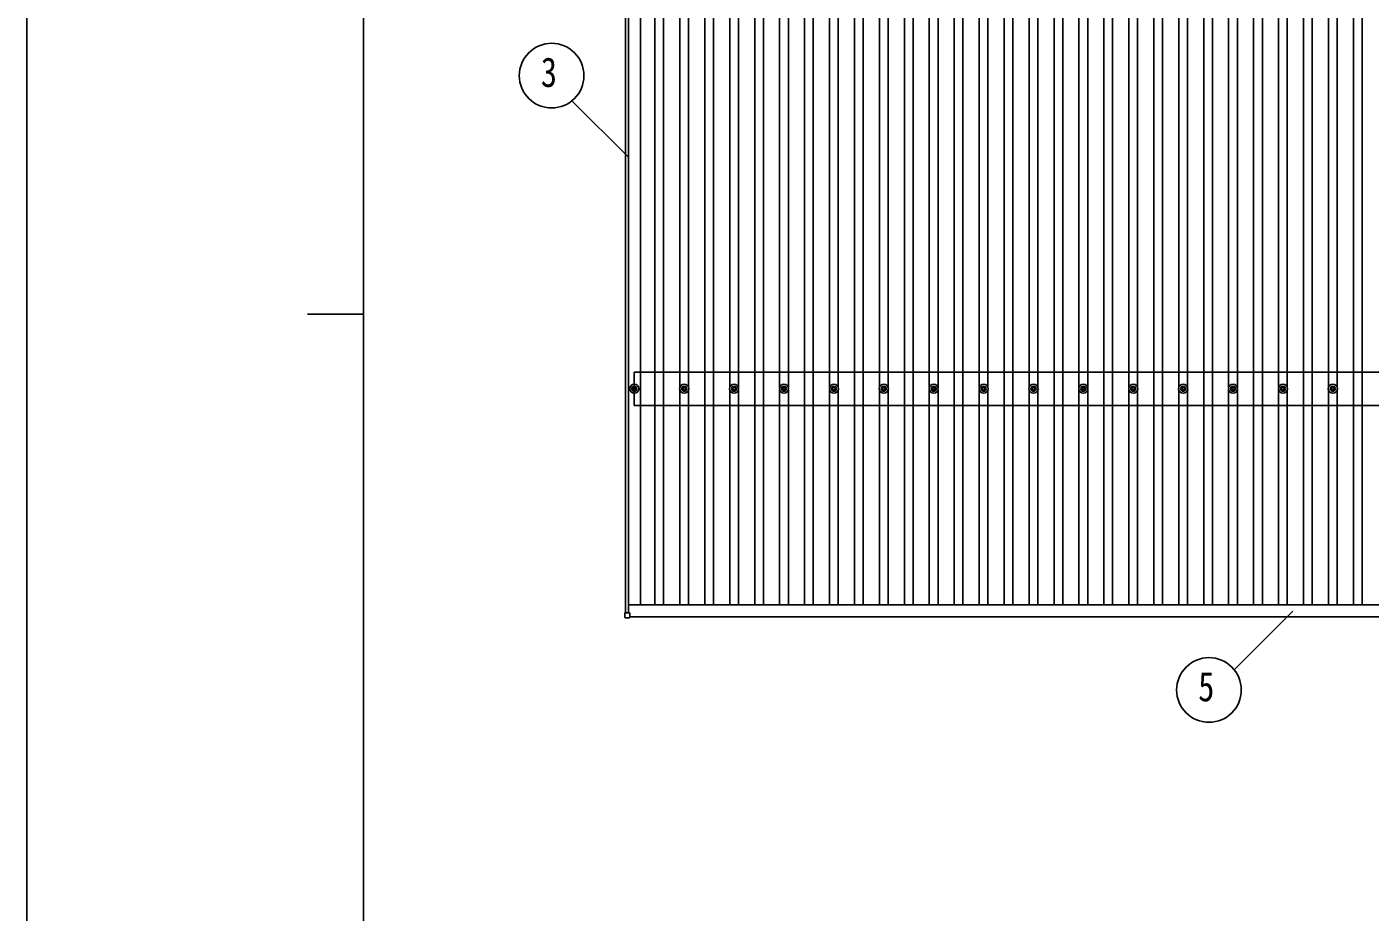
# Model space of a CAD drawing. Units: millimetres, scale not verified. Extents: x -18922 to 18922, y -13365 to 13365.
# Drawn here: x -18922 to -13538, y -1835 to 1714 of the extents above; entities that cross this region are included whole.
import ezdxf
from ezdxf.enums import TextEntityAlignment as Align

# ---------------------------------------------------------------- set-up
doc = ezdxf.new("R2010")
doc.units = ezdxf.units.MM
doc.header["$LTSCALE"] = 50
for name, color, linetype in [('0-5_YKK_13', 4, 'Continuous'), ('0-6_YKK_A1', 4, 'Continuous'), ('0-7_YKK_D', 6, 'Continuous'), ('0-8_YKK_ZWAK', 7, 'Continuous')]:
    doc.layers.add(name, color=color, linetype=linetype)
doc.styles.add('ＭＳ ゴシック', font='')
doc.styles.get('ＭＳ ゴシック').set_extended_font_data('MS Gothic')

msp = doc.modelspace()

# ---------------------------------------------------------------- linework, layer by layer
at = {"layer": '0-5_YKK_13'}
for p, q in [((-16489.16, 272.87), (-16489.16, 268.46)), ((-16485.66, 272.87), (-16485.66, 268.46)), ((-16289.16, 272.87), (-16289.16, 268.46)), ((-16285.66, 272.87), (-16285.66, 268.46)), ((-16089.16, 272.87), (-16089.16, 268.46)), ((-16085.66, 272.87), (-16085.66, 268.46)), ((-15889.16, 272.87), (-15889.16, 268.46)), ((-15885.66, 272.87), (-15885.66, 268.46)), ((-15689.16, 272.87), (-15689.16, 268.46)), ((-15685.66, 272.87), (-15685.66, 268.46)), ((-15489.16, 272.87), (-15489.16, 268.46)), ((-15485.66, 272.87), (-15485.66, 268.46)), ((-15289.16, 272.87), (-15289.16, 268.46)), ((-15285.66, 272.87), (-15285.66, 268.46)), ((-15089.16, 272.87), (-15089.16, 268.46)), ((-15085.66, 272.87), (-15085.66, 268.46)), ((-14889.16, 272.87), (-14889.16, 268.46)), ((-14885.66, 272.87), (-14885.66, 268.46)), ((-14689.16, 272.87), (-14689.16, 268.46)), ((-14685.66, 272.87), (-14685.66, 268.46)), ((-14489.16, 272.87), (-14489.16, 268.46)), ((-14485.66, 272.87), (-14485.66, 268.46)), ((-14289.16, 272.87), (-14289.16, 268.46)), ((-14285.66, 272.87), (-14285.66, 268.46)), ((-14089.16, 272.87), (-14089.16, 268.46)), ((-14085.66, 272.87), (-14085.66, 268.46)), ((-13889.16, 272.87), (-13889.16, 268.46)), ((-13885.66, 272.87), (-13885.66, 268.46)), ((-13689.16, 272.87), (-13689.16, 268.46)), ((-13685.66, 272.87), (-13685.66, 268.46)), ((-16497.41, 264.62), (-16492.99, 264.62)), ((-16497.41, 261.12), (-16492.99, 261.12)), ((-16489.16, 257.29), (-16489.16, 252.88)), ((-16485.66, 257.29), (-16485.66, 252.88)), ((-16481.83, 264.62), (-16477.41, 264.62)), ((-16481.83, 261.12), (-16477.41, 261.12)), ((-16297.41, 264.62), (-16292.99, 264.62)), ((-16297.41, 261.12), (-16292.99, 261.12)), ((-16289.16, 257.29), (-16289.16, 252.88)), ((-16285.66, 257.29), (-16285.66, 252.88)), ((-16281.83, 264.62), (-16277.41, 264.62)), ((-16281.83, 261.12), (-16277.41, 261.12)), ((-16097.41, 264.62), (-16092.99, 264.62)), ((-16097.41, 261.12), (-16092.99, 261.12)), ((-16089.16, 257.29), (-16089.16, 252.88)), ((-16085.66, 257.29), (-16085.66, 252.88)), ((-16081.83, 264.62), (-16077.41, 264.62)), ((-16081.83, 261.12), (-16077.41, 261.12)), ((-15897.41, 264.62), (-15892.99, 264.62)), ((-15897.41, 261.12), (-15892.99, 261.12)), ((-15889.16, 257.29), (-15889.16, 252.88)), ((-15885.66, 257.29), (-15885.66, 252.88)), ((-15881.83, 264.62), (-15877.41, 264.62)), ((-15881.83, 261.12), (-15877.41, 261.12)), ((-15697.41, 264.62), (-15692.99, 264.62)), ((-15697.41, 261.12), (-15692.99, 261.12)), ((-15689.16, 257.29), (-15689.16, 252.88)), ((-15685.66, 257.29), (-15685.66, 252.88)), ((-15681.83, 264.62), (-15677.41, 264.62)), ((-15681.83, 261.12), (-15677.41, 261.12)), ((-15497.41, 264.62), (-15492.99, 264.62)), ((-15497.41, 261.12), (-15492.99, 261.12)), ((-15489.16, 257.29), (-15489.16, 252.88)), ((-15485.66, 257.29), (-15485.66, 252.88)), ((-15481.83, 264.62), (-15477.41, 264.62)), ((-15481.83, 261.12), (-15477.41, 261.12)), ((-15297.41, 264.62), (-15292.99, 264.62)), ((-15297.41, 261.12), (-15292.99, 261.12)), ((-15289.16, 257.29), (-15289.16, 252.88)), ((-15285.66, 257.29), (-15285.66, 252.88)), ((-15281.83, 264.62), (-15277.41, 264.62)), ((-15281.83, 261.12), (-15277.41, 261.12)), ((-15097.41, 264.62), (-15092.99, 264.62)), ((-15097.41, 261.12), (-15092.99, 261.12)), ((-15089.16, 257.29), (-15089.16, 252.88)), ((-15085.66, 257.29), (-15085.66, 252.88)), ((-15081.83, 264.62), (-15077.41, 264.62)), ((-15081.83, 261.12), (-15077.41, 261.12)), ((-14897.41, 264.62), (-14892.99, 264.62)), ((-14897.41, 261.12), (-14892.99, 261.12)), ((-14889.16, 257.29), (-14889.16, 252.88)), ((-14885.66, 257.29), (-14885.66, 252.88)), ((-14881.83, 264.62), (-14877.41, 264.62)), ((-14881.83, 261.12), (-14877.41, 261.12)), ((-14697.41, 264.62), (-14692.99, 264.62)), ((-14697.41, 261.12), (-14692.99, 261.12)), ((-14689.16, 257.29), (-14689.16, 252.88)), ((-14685.66, 257.29), (-14685.66, 252.88)), ((-14681.83, 264.62), (-14677.41, 264.62)), ((-14681.83, 261.12), (-14677.41, 261.12)), ((-14497.41, 264.62), (-14492.99, 264.62)), ((-14497.41, 261.12), (-14492.99, 261.12)), ((-14489.16, 257.29), (-14489.16, 252.88)), ((-14485.66, 257.29), (-14485.66, 252.88)), ((-14481.83, 264.62), (-14477.41, 264.62)), ((-14481.83, 261.12), (-14477.41, 261.12)), ((-14297.41, 264.62), (-14292.99, 264.62)), ((-14297.41, 261.12), (-14292.99, 261.12)), ((-14289.16, 257.29), (-14289.16, 252.88)), ((-14285.66, 257.29), (-14285.66, 252.88)), ((-14281.83, 264.62), (-14277.41, 264.62)), ((-14281.83, 261.12), (-14277.41, 261.12)), ((-14097.41, 264.62), (-14092.99, 264.62)), ((-14097.41, 261.12), (-14092.99, 261.12)), ((-14089.16, 257.29), (-14089.16, 252.88)), ((-14085.66, 257.29), (-14085.66, 252.88)), ((-14081.83, 264.62), (-14077.41, 264.62)), ((-14081.83, 261.12), (-14077.41, 261.12)), ((-13897.41, 264.62), (-13892.99, 264.62)), ((-13897.41, 261.12), (-13892.99, 261.12)), ((-13889.16, 257.29), (-13889.16, 252.88)), ((-13885.66, 257.29), (-13885.66, 252.88)), ((-13881.83, 264.62), (-13877.41, 264.62)), ((-13881.83, 261.12), (-13877.41, 261.12)), ((-13697.41, 264.62), (-13692.99, 264.62)), ((-13697.41, 261.12), (-13692.99, 261.12)), ((-13689.16, 257.29), (-13689.16, 252.88)), ((-13685.66, 257.29), (-13685.66, 252.88)), ((-13681.83, 264.62), (-13677.41, 264.62)), ((-13681.83, 261.12), (-13677.41, 261.12)), ((-16525.71, -636.02), (-16525.71, -654.02)), ((-16506.71, -635.02), (-16524.71, -635.02)), ((-16505.71, -654.02), (-16505.71, -636.02)), ((-16524.71, -655.02), (-16506.71, -655.02))]:
    msp.add_line(p, q, dxfattribs=at)
for centre, radius in [((-16487.41, 262.87), 18.25), ((-16487.41, 262.87), 10.15), ((-16287.41, 262.87), 18.25), ((-16287.41, 262.87), 10.15), ((-16087.41, 262.87), 18.25), ((-16087.41, 262.87), 10.15), ((-15887.41, 262.87), 18.25), ((-15887.41, 262.87), 10.15), ((-15687.41, 262.87), 18.25), ((-15687.41, 262.87), 10.15), ((-15487.41, 262.87), 18.25), ((-15487.41, 262.87), 10.15), ((-15287.41, 262.87), 18.25), ((-15287.41, 262.87), 10.15), ((-15087.41, 262.87), 18.25), ((-15087.41, 262.87), 10.15), ((-14887.41, 262.87), 18.25), ((-14887.41, 262.87), 10.15), ((-14687.41, 262.87), 18.25), ((-14687.41, 262.87), 10.15), ((-14487.41, 262.87), 18.25), ((-14487.41, 262.87), 10.15), ((-14287.41, 262.87), 18.25), ((-14287.41, 262.87), 10.15), ((-14087.41, 262.87), 18.25), ((-14087.41, 262.87), 10.15), ((-13887.41, 262.87), 18.25), ((-13887.41, 262.87), 10.15), ((-13687.41, 262.87), 18.25), ((-13687.41, 262.87), 10.15), ((-16487.41, 262.87), 5.85), ((-16487.41, 262.87), 5.25), ((-16287.41, 262.87), 5.85), ((-16287.41, 262.87), 5.25), ((-16087.41, 262.87), 5.85), ((-16087.41, 262.87), 5.25), ((-15887.41, 262.87), 5.85), ((-15887.41, 262.87), 5.25), ((-15687.41, 262.87), 5.85), ((-15687.41, 262.87), 5.25), ((-15487.41, 262.87), 5.85), ((-15487.41, 262.87), 5.25), ((-15287.41, 262.87), 5.85), ((-15287.41, 262.87), 5.25), ((-15087.41, 262.87), 5.85), ((-15087.41, 262.87), 5.25), ((-14887.41, 262.87), 5.85), ((-14887.41, 262.87), 5.25), ((-14687.41, 262.87), 5.85), ((-14687.41, 262.87), 5.25), ((-14487.41, 262.87), 5.85), ((-14487.41, 262.87), 5.25), ((-14287.41, 262.87), 5.85), ((-14287.41, 262.87), 5.25), ((-14087.41, 262.87), 5.85), ((-14087.41, 262.87), 5.25), ((-13887.41, 262.87), 5.85), ((-13887.41, 262.87), 5.25), ((-13687.41, 262.87), 5.85), ((-13687.41, 262.87), 5.25)]:
    msp.add_circle(centre, radius, dxfattribs=at)
for centre, start, end in [((-16524.71, -636.02), 90, 180), ((-16506.71, -636.02), 0, 90), ((-16524.71, -654.02), 180, 270), ((-16506.71, -654.02), 270, 0)]:
    msp.add_arc(centre, 1, start, end, dxfattribs=at)
at = {"layer": '0-6_YKK_A1'}
for p, q in [((-16462.41, -603.73), (-16462.41, 10129.24)), ((-16404.91, -603.73), (-16404.91, 10129.24)), ((-16369.91, -603.73), (-16369.91, 10129.24)), ((-16204.91, -603.73), (-16204.91, 10129.24)), ((-16169.91, -603.73), (-16169.91, 10129.24)), ((-16004.91, -603.73), (-16004.91, 10129.24)), ((-15969.91, -603.73), (-15969.91, 10129.24)), ((-15804.91, -603.73), (-15804.91, 10129.24)), ((-15769.91, -603.73), (-15769.91, 10129.24)), ((-15604.91, -603.73), (-15604.91, 10129.24)), ((-15569.91, -603.73), (-15569.91, 10129.24)), ((-15404.91, -603.73), (-15404.91, 10129.24)), ((-15369.91, -603.73), (-15369.91, 10129.24)), ((-15204.91, -603.73), (-15204.91, 10129.24)), ((-15169.91, -603.73), (-15169.91, 10129.24)), ((-15004.91, -603.73), (-15004.91, 10129.24)), ((-14969.91, -603.73), (-14969.91, 10129.24)), ((-14804.91, -603.73), (-14804.91, 10129.24)), ((-14769.91, -603.73), (-14769.91, 10129.24)), ((-14604.91, -603.73), (-14604.91, 10129.24)), ((-14569.91, -603.73), (-14569.91, 10129.24)), ((-14404.91, -603.73), (-14404.91, 10129.24)), ((-14369.91, -603.73), (-14369.91, 10129.24)), ((-14204.91, -603.73), (-14204.91, 10129.24)), ((-14169.91, -603.73), (-14169.91, 10129.24)), ((-14004.91, -603.73), (-14004.91, 10129.24)), ((-13969.91, -603.73), (-13969.91, 10129.24)), ((-13804.91, -603.73), (-13804.91, 10129.24)), ((-13769.91, -603.73), (-13769.91, 10129.24)), ((-13604.91, -603.73), (-13604.91, 10129.24)), ((-13569.91, -603.73), (-13569.91, 10129.24)), ((-16522.41, -635.02), (-16522.41, 4752.8)), ((-16510.41, -635.02), (-16510.41, 4737.8)), ((-16304.91, 268.05), (-16304.91, 3257.7)), ((-16269.91, 268.05), (-16269.91, 3257.7)), ((-16104.91, 268.05), (-16104.91, 3257.7)), ((-16069.91, 268.05), (-16069.91, 3257.7)), ((-15904.91, 268.05), (-15904.91, 3257.7)), ((-15869.91, 268.05), (-15869.91, 3257.7)), ((-15704.91, 268.05), (-15704.91, 3257.7)), ((-15669.91, 268.05), (-15669.91, 3257.7)), ((-15504.91, 268.05), (-15504.91, 3257.7)), ((-15469.91, 268.05), (-15469.91, 3257.7)), ((-15304.91, 268.05), (-15304.91, 3257.7)), ((-15269.91, 268.05), (-15269.91, 3257.7)), ((-15104.91, 268.05), (-15104.91, 3257.7)), ((-15069.91, 268.05), (-15069.91, 3257.7)), ((-14904.91, 268.05), (-14904.91, 3257.7)), ((-14869.91, 268.05), (-14869.91, 3257.7)), ((-14704.91, 268.05), (-14704.91, 3257.7)), ((-14669.91, 268.05), (-14669.91, 3257.7)), ((-14504.91, 268.05), (-14504.91, 3257.7)), ((-14469.91, 268.05), (-14469.91, 3257.7)), ((-14304.91, 268.05), (-14304.91, 3257.7)), ((-14269.91, 268.05), (-14269.91, 3257.7)), ((-14104.91, 268.05), (-14104.91, 3257.7)), ((-14069.91, 268.05), (-14069.91, 3257.7)), ((-13904.91, 268.05), (-13904.91, 3257.7)), ((-13869.91, 268.05), (-13869.91, 3257.7)), ((-13704.91, 268.05), (-13704.91, 3257.7)), ((-13669.91, 268.05), (-13669.91, 3257.7)), ((-8687.41, 329.87), (-16487.41, 329.87)), ((-16487.41, 195.87), (-16487.41, 329.87)), ((-16304.91, -603.73), (-16304.91, 257.7)), ((-16269.91, -603.73), (-16269.91, 257.7)), ((-16104.91, -603.73), (-16104.91, 257.7)), ((-16069.91, -603.73), (-16069.91, 257.7)), ((-15904.91, -603.73), (-15904.91, 257.7)), ((-15869.91, -603.73), (-15869.91, 257.7)), ((-15704.91, -603.73), (-15704.91, 257.7)), ((-15669.91, -603.73), (-15669.91, 257.7)), ((-15504.91, -603.73), (-15504.91, 257.7)), ((-15469.91, -603.73), (-15469.91, 257.7)), ((-15304.91, -603.73), (-15304.91, 257.7)), ((-15269.91, -603.73), (-15269.91, 257.7)), ((-15104.91, -603.73), (-15104.91, 257.7)), ((-15069.91, -603.73), (-15069.91, 257.7)), ((-14904.91, -603.73), (-14904.91, 257.7)), ((-14869.91, -603.73), (-14869.91, 257.7)), ((-14704.91, -603.73), (-14704.91, 257.7)), ((-14669.91, -603.73), (-14669.91, 257.7)), ((-14504.91, -603.73), (-14504.91, 257.7)), ((-14469.91, -603.73), (-14469.91, 257.7)), ((-14304.91, -603.73), (-14304.91, 257.7)), ((-14269.91, -603.73), (-14269.91, 257.7)), ((-14104.91, -603.73), (-14104.91, 257.7)), ((-14069.91, -603.73), (-14069.91, 257.7)), ((-13904.91, -603.73), (-13904.91, 257.7)), ((-13869.91, -603.73), (-13869.91, 257.7)), ((-13704.91, -603.73), (-13704.91, 257.7)), ((-13669.91, -603.73), (-13669.91, 257.7)), ((-8687.41, 195.87), (-16487.41, 195.87)), ((-16510.41, -603.73), (-8664.41, -603.73)), ((-16505.71, -651.72), (-8669.11, -651.72))]:
    msp.add_line(p, q, dxfattribs=at)
at = {"layer": '0-7_YKK_D'}
for p, q in [((-16737.9, 1416.8), (-16508.83, 1189.98)), ((-14082.27, -864.17), (-13847.19, -629.09))]:
    msp.add_line(p, q, dxfattribs=at)
for centre in [(-16818.85, 1518.01), (-14183.81, -944.71)]:
    msp.add_circle(centre, 129.6, dxfattribs=at)
at = {"layer": '0-8_YKK_ZWAK'}
for p, q in [((-17572.41, -11362.5), (-17572.41, 12487.5)), ((-17797.41, 562.5), (-17572.41, 562.5))]:
    msp.add_line(p, q, dxfattribs=at)
msp.add_lwpolyline([(-18922.5, -13365), (18922.5, -13365), (18922.5, 13365), (-18922.5, 13365)], close=True, dxfattribs=at)

# ---------------------------------------------------------------- texts
at = {"layer": '0-7_YKK_D', "style": 'ＭＳ ゴシック', "width": 0.8}
for s, p in [('3', (-16862.05, 1437.01)), ('5', (-14227.01, -1025.71))]:
    msp.add_text(s, height=118.8, dxfattribs=at).set_placement(p, align=Align.BOTTOM_LEFT)

doc.saveas('drawing.dxf')
